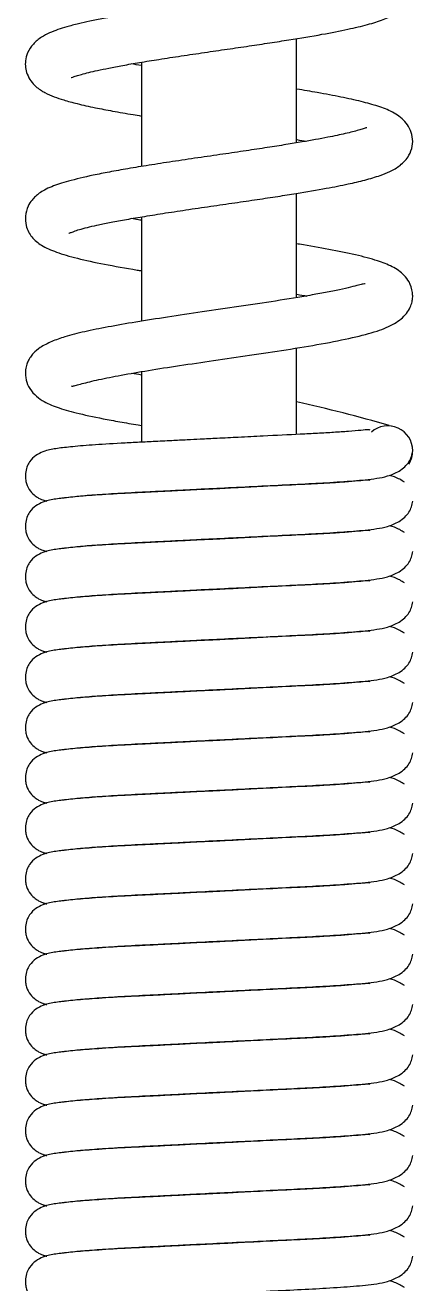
# Model space of a CAD drawing. Header units: millimetres. Extents: x 1617 to 5774, y 11446 to 13973.
# Drawn here: x 3614.8 to 3649.8, y 13529.3 to 13643.1 of the extents above; entities that cross this region are included whole.
import ezdxf

# ---------------------------------------------------------------- set-up
doc = ezdxf.new("R2010")
doc.units = ezdxf.units.MM
doc.layers.get('0').update_dxf_attribs({"color": 250})

# ---------------------------------------------------------------- blocks, each defined once
blk = doc.blocks.new('8')
at = {"linetype": 'Continuous'}
for p, q in [((3639.3, 13632.45), (3639.3, 13641.88)), ((3625.3, 13639.75), (3625.3, 13630.32)), ((3639.3, 13618.47), (3639.3, 13627.89)), ((3625.3, 13625.77), (3625.3, 13616.34)), ((3639.3, 13606.1), (3639.3, 13613.91)), ((3625.3, 13611.78), (3625.3, 13605.4)), ((3645.15, 13601.92), (3645.15, 13601.98)), ((3619.45, 13600.51), (3619.45, 13600.47)), ((3627.7, 13596.42), (3627.7, 13596.47)), ((3636.89, 13596.88), (3636.89, 13596.93)), ((3640.39, 13597.05), (3640.39, 13597.1)), ((3644.99, 13597.36), (3644.99, 13597.41)), ((3645.15, 13597.37), (3645.15, 13597.43)), ((3619.45, 13595.96), (3619.45, 13595.92)), ((3619.61, 13595.94), (3619.61, 13595.98)), ((3624.2, 13596.24), (3624.2, 13596.29)), ((3627.7, 13591.87), (3627.7, 13591.92)), ((3636.89, 13592.33), (3636.89, 13592.38)), ((3640.39, 13592.5), (3640.39, 13592.55)), ((3644.99, 13592.81), (3644.99, 13592.86)), ((3645.15, 13592.82), (3645.15, 13592.88)), ((3619.45, 13591.41), (3619.45, 13591.37)), ((3619.61, 13591.39), (3619.61, 13591.43)), ((3624.2, 13591.69), (3624.2, 13591.74)), ((3645.15, 13588.27), (3645.15, 13588.33)), ((3619.45, 13586.86), (3619.45, 13586.82)), ((3645.15, 13583.72), (3645.15, 13583.78)), ((3619.45, 13582.31), (3619.45, 13582.27)), ((3645.15, 13579.17), (3645.15, 13579.23)), ((3619.45, 13577.76), (3619.45, 13577.72)), ((3645.15, 13574.62), (3645.15, 13574.68)), ((3619.45, 13573.21), (3619.45, 13573.17)), ((3645.3, 13570.08), (3645.3, 13570.15)), ((3619.3, 13568.65), (3619.3, 13568.61)), ((3645.3, 13565.53), (3645.3, 13565.6)), ((3619.3, 13564.1), (3619.3, 13564.06)), ((3645.3, 13560.98), (3645.3, 13561.05)), ((3619.3, 13559.55), (3619.3, 13559.51)), ((3645.3, 13556.43), (3645.3, 13556.5)), ((3619.3, 13555), (3619.3, 13554.96)), ((3645.3, 13551.88), (3645.3, 13551.95)), ((3619.3, 13550.45), (3619.3, 13550.41)), ((3645.3, 13547.33), (3645.3, 13547.4)), ((3619.3, 13545.9), (3619.3, 13545.86)), ((3642.05, 13542.59), (3642.05, 13542.54)), ((3643.9, 13542.67), (3643.9, 13542.72)), ((3622.3, 13541.58), (3622.3, 13541.53)), ((3622.55, 13541.55), (3622.55, 13541.6)), ((3642.05, 13538.04), (3642.05, 13537.99)), ((3642.3, 13538.01), (3642.3, 13538.06)), ((3622.3, 13537.03), (3622.3, 13536.98)), ((3622.55, 13537), (3622.55, 13537.05)), ((3642.05, 13533.49), (3642.05, 13533.44)), ((3642.3, 13533.46), (3642.3, 13533.51)), ((3622.3, 13532.48), (3622.3, 13532.43)), ((3622.55, 13532.45), (3622.55, 13532.5))]:
    blk.add_line(p, q, dxfattribs=at)
for centre, radius, start, end in [((3609.08, 13472.65), 139.7, 73.9627, 77.5058), ((3647.55, 13604.63), 2.25, 0, 131.3389), ((3609.08, 13472.65), 139.7, 73.8783, 73.8802), ((3647.55, 13604.63), 2.25, 327.4779, 0)]:
    blk.add_arc(centre, radius, start, end, dxfattribs=at)
for points, knots in [([(3618.93, 13638.36), (3618.93, 13638.36), (3618.94, 13638.35), (3619.01, 13638.37), (3619.4, 13638.51), (3620.08, 13638.71), (3621.05, 13638.95), (3622.36, 13639.22), (3623.62, 13639.46), (3625.14, 13639.73), (3626.9, 13640.01), (3628.88, 13640.31), (3630.96, 13640.62), (3633.02, 13640.92), (3635, 13641.21), (3636.87, 13641.49), (3639.12, 13641.84), (3641.57, 13642.25), (3643.94, 13642.71), (3645.72, 13643.13), (3647.16, 13643.58), (3648.21, 13644.05), (3648.9, 13644.55), (3649.36, 13645.11), (3649.71, 13645.76), (3649.86, 13646.72), (3649.63, 13647.62), (3649.23, 13648.26), (3648.59, 13648.87), (3647.81, 13649.32), (3646.79, 13649.71), (3645.51, 13650.09), (3644.03, 13650.44), (3642.32, 13650.78), (3640.69, 13651.07), (3639.71, 13651.23), (3639.31, 13651.3)], [0.07484069, 0.07484069, 0.07484069, 0.07484069, 0.0748704, 0.07529107, 0.07563319, 0.0759997, 0.07687575, 0.07738714, 0.07794768, 0.0785577, 0.07921754, 0.07992718, 0.0806425, 0.08133165, 0.08199437, 0.0826304, 0.08323948, 0.08437413, 0.0853983, 0.08632084, 0.08718543, 0.08800114, 0.08868745, 0.08896823, 0.08932793, 0.08979488, 0.0902406, 0.09064375, 0.09102534, 0.09174295, 0.09257889, 0.09324282, 0.09399058, 0.09482141, 0.09549898, 0.0959326, 0.0959326, 0.0959326, 0.0959326]), ([(3645.79, 13647.86), (3645.78, 13647.87), (3645.74, 13647.86), (3645.36, 13647.71), (3644.32, 13647.41), (3642.55, 13647.01), (3640.62, 13646.65), (3638.73, 13646.33), (3637.1, 13646.08), (3635.3, 13645.8), (3633.34, 13645.52), (3631.27, 13645.21), (3629.12, 13644.9), (3627.01, 13644.58), (3625.06, 13644.27), (3623.35, 13643.98), (3621.88, 13643.71), (3620.65, 13643.46), (3619.53, 13643.21), (3618.56, 13642.95), (3617.75, 13642.7), (3617, 13642.42), (3616.2, 13642), (3615.48, 13641.41), (3615, 13640.68), (3614.79, 13639.98), (3614.79, 13639.25), (3614.96, 13638.61), (3615.29, 13638.02), (3615.86, 13637.41), (3616.58, 13636.96), (3617.33, 13636.64), (3618.3, 13636.31), (3619.52, 13635.98), (3621, 13635.65), (3622.71, 13635.32), (3624.13, 13635.07), (3625.03, 13634.93), (3625.28, 13634.88)], [0.9114381, 0.9114381, 0.9114381, 0.9114381, 0.9115947, 0.91237289, 0.91321499, 0.91412775, 0.91515531, 0.91571573, 0.91630716, 0.91692979, 0.91758394, 0.91826981, 0.91898768, 0.91972552, 0.92042386, 0.92107445, 0.92167688, 0.92223086, 0.92273588, 0.9233323, 0.92384013, 0.92434571, 0.92481379, 0.92537054, 0.92593194, 0.92634568, 0.92662105, 0.92691739, 0.92727348, 0.92763924, 0.92827415, 0.92894026, 0.92951915, 0.93020622, 0.93099989, 0.93166457, 0.93238808, 0.93266119, 0.93266119, 0.93266119, 0.93266119]), ([(3618.73, 13624.27), (3618.73, 13624.27), (3618.76, 13624.29), (3618.88, 13624.34), (3619.19, 13624.46), (3619.88, 13624.69), (3620.94, 13624.95), (3622.39, 13625.25), (3623.76, 13625.51), (3625.38, 13625.78), (3627.24, 13626.08), (3629.32, 13626.4), (3631.52, 13626.72), (3633.69, 13627.03), (3635.72, 13627.33), (3637.58, 13627.61), (3639.71, 13627.95), (3641.9, 13628.32), (3643.93, 13628.72), (3645.52, 13629.09), (3646.77, 13629.46), (3647.79, 13629.86), (3648.72, 13630.4), (3649.44, 13631.18), (3649.8, 13632.08), (3649.82, 13632.99), (3649.54, 13633.82), (3648.95, 13634.63), (3647.99, 13635.28), (3646.69, 13635.78), (3645.2, 13636.19), (3643.35, 13636.6), (3641.37, 13636.97), (3639.96, 13637.21), (3639.32, 13637.31)], [0.04183579, 0.04183579, 0.04183579, 0.04183579, 0.04197766, 0.04230029, 0.04269367, 0.04314747, 0.04417026, 0.04474122, 0.04535191, 0.0460025, 0.04669312, 0.04742383, 0.04818325, 0.04890953, 0.049593, 0.05023315, 0.0508295, 0.05188781, 0.05276661, 0.05353331, 0.05434972, 0.05493507, 0.05558833, 0.05631637, 0.05680981, 0.05722375, 0.05760832, 0.0580276, 0.05892725, 0.05981714, 0.06071231, 0.06160844, 0.06250803, 0.06321938, 0.06321938, 0.06321938, 0.06321938]), ([(3645.66, 13633.82), (3645.66, 13633.83), (3645.61, 13633.83), (3645.36, 13633.74), (3644.79, 13633.56), (3643.78, 13633.3), (3642.05, 13632.93), (3640.2, 13632.6), (3638.32, 13632.29), (3636.63, 13632.02), (3634.71, 13631.73), (3632.61, 13631.42), (3630.36, 13631.1), (3628.11, 13630.76), (3625.99, 13630.44), (3624.08, 13630.12), (3622.4, 13629.82), (3620.52, 13629.45), (3618.7, 13629.02), (3617.35, 13628.58), (3616.56, 13628.22), (3616.1, 13627.94), (3615.74, 13627.65), (3615.36, 13627.26), (3614.99, 13626.69), (3614.76, 13625.87), (3614.82, 13625.05), (3615.08, 13624.38), (3615.54, 13623.72), (3616.31, 13623.11), (3617.57, 13622.56), (3619.46, 13622), (3621.91, 13621.48), (3623.97, 13621.11), (3625.16, 13620.92), (3625.28, 13620.9)], [0.94420366, 0.94420366, 0.94420366, 0.94420366, 0.9444682, 0.94490986, 0.9453292, 0.94611984, 0.94691034, 0.94787843, 0.94843437, 0.94903846, 0.94969106, 0.95039267, 0.9511437, 0.95191686, 0.9526544, 0.95335453, 0.95401714, 0.95464197, 0.95577571, 0.95675243, 0.95728152, 0.95769613, 0.95799827, 0.95824005, 0.95857058, 0.95899643, 0.95938167, 0.95967341, 0.95998579, 0.96077758, 0.9617779, 0.96284467, 0.96395959, 0.96512647, 0.96526227, 0.96526227, 0.96526227, 0.96526227]), ([(3625.29, 13625.46), (3625.2, 13625.47), (3624.89, 13625.52), (3624.58, 13625.58), (3624.37, 13625.61)], [0.0353418118, 0.0353418118, 0.0353418118, 0.0353418118, 0.0354473242, 0.0357044903, 0.0357044903, 0.0357044903, 0.0357044903]), ([(3618.96, 13610.48), (3618.97, 13610.46), (3619.06, 13610.46), (3619.36, 13610.54), (3619.88, 13610.68), (3620.58, 13610.86), (3621.73, 13611.13), (3623.43, 13611.46), (3625.9, 13611.89), (3628.74, 13612.33), (3631.85, 13612.78), (3635.13, 13613.26), (3638.45, 13613.76), (3641.65, 13614.29), (3644.41, 13614.84), (3646.55, 13615.39), (3648.15, 13616.04), (3649.11, 13616.79), (3649.58, 13617.54), (3649.75, 13618.04), (3649.81, 13618.48), (3649.78, 13619.16), (3649.52, 13619.88), (3649.04, 13620.51), (3648.51, 13620.94), (3647.76, 13621.38), (3646.57, 13621.84), (3644.73, 13622.33), (3642.31, 13622.82), (3640.42, 13623.15), (3639.4, 13623.32), (3639.31, 13623.33)], [0.00906621, 0.00906621, 0.00906621, 0.00906621, 0.00953336, 0.01007542, 0.01058783, 0.01106781, 0.01152705, 0.01246754, 0.01344074, 0.01444569, 0.01548929, 0.01657935, 0.01771795, 0.01890755, 0.02015048, 0.02134096, 0.02238113, 0.02327929, 0.02366945, 0.02398533, 0.02422124, 0.02439639, 0.02488514, 0.02529415, 0.02572077, 0.02619812, 0.02712743, 0.02825056, 0.02933965, 0.03037973, 0.0304766, 0.0304766, 0.0304766, 0.0304766]), ([(3645.51, 13619.7), (3645.5, 13619.7), (3645.48, 13619.72), (3645.34, 13619.71), (3644.92, 13619.6), (3644.21, 13619.42), (3643.2, 13619.18), (3641.95, 13618.93), (3640.1, 13618.59), (3637.5, 13618.16), (3634.15, 13617.67), (3630.81, 13617.18), (3627.65, 13616.71), (3624.77, 13616.26), (3622.25, 13615.82), (3620.11, 13615.39), (3618.49, 13614.98), (3617.13, 13614.5), (3616.18, 13614.01), (3615.59, 13613.53), (3615.29, 13613.16), (3615.08, 13612.82), (3614.91, 13612.41), (3614.79, 13611.91), (3614.8, 13611.11), (3615.08, 13610.38), (3615.6, 13609.69), (3616.53, 13608.99), (3617.66, 13608.53), (3619.4, 13608.03), (3621.38, 13607.6), (3623.33, 13607.24), (3624.51, 13607.04), (3625.19, 13606.93), (3625.28, 13606.91)], [0.97675251, 0.97675251, 0.97675251, 0.97675251, 0.97681425, 0.97726617, 0.97776313, 0.97830717, 0.97889906, 0.97951167, 0.9801158, 0.98129486, 0.98243568, 0.98353566, 0.9845924, 0.98561125, 0.98659639, 0.98754875, 0.98850577, 0.9892023, 0.98994121, 0.99052722, 0.99082102, 0.99099892, 0.99119252, 0.9914405, 0.99177441, 0.99223938, 0.99277206, 0.99327459, 0.99420508, 0.99521321, 0.99635524, 0.99697756, 0.99761057, 0.9977151, 0.9977151, 0.9977151, 0.9977151]), ([(3645.96, 13606.5), (3645.95, 13606.53), (3645.79, 13606.53), (3645.13, 13606.47), (3644.04, 13606.37), (3642.71, 13606.28), (3641.24, 13606.19), (3639.17, 13606.09), (3636.74, 13605.97), (3634.17, 13605.84), (3632.26, 13605.74), (3630.71, 13605.67), (3629.35, 13605.6), (3627.91, 13605.53), (3626.4, 13605.45), (3624.86, 13605.38), (3622.94, 13605.28), (3620.8, 13605.14), (3618.83, 13604.98), (3617.57, 13604.82), (3616.64, 13604.68), (3615.71, 13604.21), (3615.26, 13603.79), (3614.93, 13603.18), (3614.79, 13602.61), (3614.8, 13602.09), (3614.92, 13601.53), (3615.22, 13600.98), (3615.68, 13600.54), (3616.13, 13600.27), (3616.41, 13600.16), (3616.66, 13600.09), (3616.75, 13600.07)], [0.0530374, 0.0530374, 0.0530374, 0.0530374, 0.0641844, 0.0834481, 0.1051139, 0.1260812, 0.1461584, 0.1652178, 0.2023897, 0.2257155, 0.2452967, 0.260861, 0.2729604, 0.2874874, 0.3057516, 0.3217076, 0.339443, 0.3745593, 0.4071327, 0.4363894, 0.4629373, 0.476287, 0.4897744, 0.4964833, 0.5031062, 0.5085841, 0.5134016, 0.5221549, 0.5298029, 0.5362135, 0.5497237, 0.5575966, 0.5575966, 0.5575966, 0.5575966]), ([(3618.08, 13600.36), (3618.08, 13600.36), (3618.09, 13600.35), (3618.38, 13600.4), (3619.22, 13600.5), (3620.75, 13600.63), (3622.83, 13600.77), (3625.07, 13600.89), (3627.19, 13600.99), (3628.98, 13601.08), (3631.06, 13601.19), (3633.6, 13601.31), (3636.56, 13601.46), (3639.45, 13601.6), (3642.16, 13601.74), (3644.52, 13601.91), (3646.19, 13602.05), (3647.57, 13602.32), (3648.68, 13602.77), (3649.62, 13603.66), (3649.74, 13604.26), (3649.8, 13604.63)], [0.5409251, 0.5409251, 0.5409251, 0.5409251, 0.5413573, 0.5542795, 0.581249, 0.6094174, 0.6388266, 0.6697068, 0.6904931, 0.7091814, 0.726031, 0.7544694, 0.7859604, 0.8167955, 0.8482015, 0.8830846, 0.9181386, 0.9346013, 0.9532116, 0.9754345, 1, 1, 1, 1]), ([(3649.05, 13601.78), (3648.76, 13601.97), (3648.4, 13602.2), (3647.84, 13602.36), (3647.66, 13602.4)], [0, 0, 0, 0, 0.02903494, 0.04151415, 0.04151415, 0.04151415, 0.04151415]), ([(3645.96, 13601.95), (3645.95, 13601.98), (3645.79, 13601.98), (3645.13, 13601.92), (3644.04, 13601.82), (3642.71, 13601.73), (3641.24, 13601.64), (3639.17, 13601.54), (3636.74, 13601.42), (3634.17, 13601.29), (3632.26, 13601.19), (3630.71, 13601.12), (3629.35, 13601.05), (3627.91, 13600.98), (3626.4, 13600.9), (3624.86, 13600.83), (3622.94, 13600.73), (3620.8, 13600.59), (3618.83, 13600.43), (3617.57, 13600.27), (3616.64, 13600.13), (3615.71, 13599.66), (3615.26, 13599.24), (3614.93, 13598.63), (3614.79, 13598.06), (3614.8, 13597.54), (3614.92, 13596.98), (3615.22, 13596.43), (3615.68, 13595.99), (3616.13, 13595.72), (3616.41, 13595.61), (3616.66, 13595.54), (3616.75, 13595.52)], [0.0530374, 0.0530374, 0.0530374, 0.0530374, 0.0641844, 0.0834481, 0.1051139, 0.1260812, 0.1461584, 0.1652178, 0.2023897, 0.2257155, 0.2452967, 0.260861, 0.2729604, 0.2874874, 0.3057516, 0.3217076, 0.339443, 0.3745593, 0.4071327, 0.4363894, 0.4629373, 0.476287, 0.4897744, 0.4964833, 0.5031062, 0.5085841, 0.5134016, 0.5221549, 0.5298029, 0.5362135, 0.5497237, 0.5575966, 0.5575966, 0.5575966, 0.5575966]), ([(3618.08, 13595.81), (3618.08, 13595.81), (3618.09, 13595.8), (3618.38, 13595.85), (3619.22, 13595.95), (3620.75, 13596.08), (3622.83, 13596.22), (3625.07, 13596.34), (3627.19, 13596.44), (3628.98, 13596.53), (3631.06, 13596.64), (3633.6, 13596.76), (3636.56, 13596.91), (3639.45, 13597.05), (3642.16, 13597.19), (3644.52, 13597.36), (3646.19, 13597.5), (3647.57, 13597.77), (3648.68, 13598.22), (3649.62, 13599.11), (3649.74, 13599.71), (3649.8, 13600.08)], [0.5409251, 0.5409251, 0.5409251, 0.5409251, 0.5413573, 0.5542795, 0.581249, 0.6094174, 0.6388266, 0.6697068, 0.6904931, 0.7091814, 0.726031, 0.7544694, 0.7859604, 0.8167955, 0.8482015, 0.8830846, 0.9181386, 0.9346013, 0.9532116, 0.9754345, 1, 1, 1, 1]), ([(3649.05, 13597.23), (3648.76, 13597.42), (3648.4, 13597.65), (3647.84, 13597.81), (3647.66, 13597.85)], [0, 0, 0, 0, 0.02903494, 0.04151415, 0.04151415, 0.04151415, 0.04151415]), ([(3645.96, 13597.4), (3645.95, 13597.43), (3645.79, 13597.43), (3645.13, 13597.37), (3644.04, 13597.27), (3642.71, 13597.18), (3641.24, 13597.09), (3639.17, 13596.99), (3636.74, 13596.87), (3634.17, 13596.74), (3632.26, 13596.64), (3630.71, 13596.57), (3629.35, 13596.5), (3627.91, 13596.43), (3626.4, 13596.35), (3624.86, 13596.28), (3622.94, 13596.18), (3620.8, 13596.04), (3618.83, 13595.88), (3617.57, 13595.72), (3616.64, 13595.58), (3615.71, 13595.11), (3615.26, 13594.69), (3614.93, 13594.08), (3614.79, 13593.51), (3614.8, 13592.99), (3614.92, 13592.43), (3615.22, 13591.88), (3615.68, 13591.44), (3616.13, 13591.17), (3616.41, 13591.06), (3616.66, 13590.99), (3616.75, 13590.97)], [0.0530374, 0.0530374, 0.0530374, 0.0530374, 0.0641844, 0.0834481, 0.1051139, 0.1260812, 0.1461584, 0.1652178, 0.2023897, 0.2257155, 0.2452967, 0.260861, 0.2729604, 0.2874874, 0.3057516, 0.3217076, 0.339443, 0.3745593, 0.4071327, 0.4363894, 0.4629373, 0.476287, 0.4897744, 0.4964833, 0.5031062, 0.5085841, 0.5134016, 0.5221549, 0.5298029, 0.5362135, 0.5497237, 0.5575966, 0.5575966, 0.5575966, 0.5575966]), ([(3618.08, 13591.26), (3618.08, 13591.26), (3618.09, 13591.25), (3618.38, 13591.3), (3619.22, 13591.4), (3620.75, 13591.53), (3622.83, 13591.67), (3625.07, 13591.79), (3627.19, 13591.89), (3628.98, 13591.98), (3631.06, 13592.09), (3633.6, 13592.21), (3636.56, 13592.36), (3639.45, 13592.5), (3642.16, 13592.64), (3644.52, 13592.81), (3646.19, 13592.95), (3647.57, 13593.22), (3648.68, 13593.67), (3649.62, 13594.56), (3649.74, 13595.16), (3649.8, 13595.53)], [0.5409251, 0.5409251, 0.5409251, 0.5409251, 0.5413573, 0.5542795, 0.581249, 0.6094174, 0.6388266, 0.6697068, 0.6904931, 0.7091814, 0.726031, 0.7544694, 0.7859604, 0.8167955, 0.8482015, 0.8830846, 0.9181386, 0.9346013, 0.9532116, 0.9754345, 1, 1, 1, 1]), ([(3649.05, 13592.68), (3648.76, 13592.87), (3648.4, 13593.1), (3647.84, 13593.26), (3647.66, 13593.3)], [0, 0, 0, 0, 0.02903494, 0.04151415, 0.04151415, 0.04151415, 0.04151415]), ([(3645.96, 13592.85), (3645.95, 13592.88), (3645.79, 13592.88), (3645.13, 13592.82), (3644.04, 13592.72), (3642.71, 13592.63), (3641.24, 13592.54), (3639.17, 13592.44), (3636.74, 13592.32), (3634.17, 13592.19), (3632.26, 13592.09), (3630.71, 13592.02), (3629.35, 13591.95), (3627.91, 13591.88), (3626.4, 13591.8), (3624.86, 13591.73), (3622.94, 13591.63), (3620.8, 13591.49), (3618.83, 13591.33), (3617.57, 13591.17), (3616.64, 13591.03), (3615.71, 13590.56), (3615.26, 13590.14), (3614.93, 13589.53), (3614.79, 13588.96), (3614.8, 13588.44), (3614.92, 13587.88), (3615.22, 13587.33), (3615.68, 13586.89), (3616.13, 13586.62), (3616.41, 13586.51), (3616.66, 13586.44), (3616.75, 13586.42)], [0.0530374, 0.0530374, 0.0530374, 0.0530374, 0.0641844, 0.0834481, 0.1051139, 0.1260812, 0.1461584, 0.1652178, 0.2023897, 0.2257155, 0.2452967, 0.260861, 0.2729604, 0.2874874, 0.3057516, 0.3217076, 0.339443, 0.3745593, 0.4071327, 0.4363894, 0.4629373, 0.476287, 0.4897744, 0.4964833, 0.5031062, 0.5085841, 0.5134016, 0.5221549, 0.5298029, 0.5362135, 0.5497237, 0.5575966, 0.5575966, 0.5575966, 0.5575966]), ([(3618.08, 13586.71), (3618.08, 13586.71), (3618.09, 13586.7), (3618.38, 13586.75), (3619.22, 13586.85), (3620.75, 13586.98), (3622.83, 13587.12), (3625.07, 13587.24), (3627.19, 13587.34), (3628.98, 13587.43), (3631.06, 13587.54), (3633.6, 13587.66), (3636.56, 13587.81), (3639.45, 13587.95), (3642.16, 13588.09), (3644.52, 13588.26), (3646.19, 13588.4), (3647.57, 13588.67), (3648.68, 13589.12), (3649.62, 13590.01), (3649.74, 13590.61), (3649.8, 13590.98)], [0.5409251, 0.5409251, 0.5409251, 0.5409251, 0.5413573, 0.5542795, 0.581249, 0.6094174, 0.6388266, 0.6697068, 0.6904931, 0.7091814, 0.726031, 0.7544694, 0.7859604, 0.8167955, 0.8482015, 0.8830846, 0.9181386, 0.9346013, 0.9532116, 0.9754345, 1, 1, 1, 1]), ([(3649.05, 13588.13), (3648.76, 13588.32), (3648.4, 13588.55), (3647.84, 13588.71), (3647.66, 13588.75)], [0, 0, 0, 0, 0.02903494, 0.04151415, 0.04151415, 0.04151415, 0.04151415]), ([(3645.96, 13588.3), (3645.95, 13588.33), (3645.79, 13588.33), (3645.13, 13588.27), (3644.04, 13588.17), (3642.71, 13588.08), (3641.24, 13587.99), (3639.17, 13587.89), (3636.74, 13587.77), (3634.17, 13587.64), (3632.26, 13587.54), (3630.71, 13587.47), (3629.35, 13587.4), (3627.91, 13587.33), (3626.4, 13587.25), (3624.86, 13587.18), (3622.94, 13587.08), (3620.8, 13586.94), (3618.83, 13586.78), (3617.57, 13586.62), (3616.64, 13586.48), (3615.71, 13586.01), (3615.26, 13585.59), (3614.93, 13584.98), (3614.79, 13584.41), (3614.8, 13583.89), (3614.92, 13583.33), (3615.22, 13582.78), (3615.68, 13582.34), (3616.13, 13582.07), (3616.41, 13581.96), (3616.66, 13581.89), (3616.75, 13581.87)], [0.0530374, 0.0530374, 0.0530374, 0.0530374, 0.0641844, 0.0834481, 0.1051139, 0.1260812, 0.1461584, 0.1652178, 0.2023897, 0.2257155, 0.2452967, 0.260861, 0.2729604, 0.2874874, 0.3057516, 0.3217076, 0.339443, 0.3745593, 0.4071327, 0.4363894, 0.4629373, 0.476287, 0.4897744, 0.4964833, 0.5031062, 0.5085841, 0.5134016, 0.5221549, 0.5298029, 0.5362135, 0.5497237, 0.5575966, 0.5575966, 0.5575966, 0.5575966]), ([(3618.08, 13582.16), (3618.08, 13582.16), (3618.09, 13582.15), (3618.38, 13582.2), (3619.22, 13582.3), (3620.75, 13582.43), (3622.83, 13582.57), (3625.07, 13582.69), (3627.19, 13582.79), (3628.98, 13582.88), (3631.06, 13582.99), (3633.6, 13583.11), (3636.56, 13583.26), (3639.45, 13583.4), (3642.16, 13583.54), (3644.52, 13583.71), (3646.19, 13583.85), (3647.57, 13584.12), (3648.68, 13584.57), (3649.62, 13585.46), (3649.74, 13586.06), (3649.8, 13586.43)], [0.5409251, 0.5409251, 0.5409251, 0.5409251, 0.5413573, 0.5542795, 0.581249, 0.6094174, 0.6388266, 0.6697068, 0.6904931, 0.7091814, 0.726031, 0.7544694, 0.7859604, 0.8167955, 0.8482015, 0.8830846, 0.9181386, 0.9346013, 0.9532116, 0.9754345, 1, 1, 1, 1]), ([(3649.05, 13583.58), (3648.76, 13583.77), (3648.4, 13584), (3647.84, 13584.16), (3647.66, 13584.2)], [0, 0, 0, 0, 0.02903494, 0.04151415, 0.04151415, 0.04151415, 0.04151415]), ([(3645.96, 13583.75), (3645.95, 13583.78), (3645.79, 13583.78), (3645.13, 13583.72), (3644.04, 13583.62), (3642.71, 13583.53), (3641.24, 13583.44), (3639.17, 13583.34), (3636.74, 13583.22), (3634.17, 13583.09), (3632.26, 13582.99), (3630.71, 13582.92), (3629.35, 13582.85), (3627.91, 13582.78), (3626.4, 13582.7), (3624.86, 13582.63), (3622.94, 13582.53), (3620.8, 13582.39), (3618.83, 13582.23), (3617.57, 13582.07), (3616.64, 13581.93), (3615.71, 13581.46), (3615.26, 13581.04), (3614.93, 13580.43), (3614.79, 13579.86), (3614.8, 13579.34), (3614.92, 13578.78), (3615.22, 13578.23), (3615.68, 13577.79), (3616.13, 13577.52), (3616.41, 13577.41), (3616.66, 13577.34), (3616.75, 13577.32)], [0.0530374, 0.0530374, 0.0530374, 0.0530374, 0.0641844, 0.0834481, 0.1051139, 0.1260812, 0.1461584, 0.1652178, 0.2023897, 0.2257155, 0.2452967, 0.260861, 0.2729604, 0.2874874, 0.3057516, 0.3217076, 0.339443, 0.3745593, 0.4071327, 0.4363894, 0.4629373, 0.476287, 0.4897744, 0.4964833, 0.5031062, 0.5085841, 0.5134016, 0.5221549, 0.5298029, 0.5362135, 0.5497237, 0.5575966, 0.5575966, 0.5575966, 0.5575966]), ([(3618.08, 13577.61), (3618.08, 13577.61), (3618.09, 13577.6), (3618.38, 13577.65), (3619.22, 13577.75), (3620.75, 13577.88), (3622.83, 13578.02), (3625.07, 13578.14), (3627.19, 13578.24), (3628.98, 13578.33), (3631.06, 13578.44), (3633.6, 13578.56), (3636.56, 13578.71), (3639.45, 13578.85), (3642.16, 13578.99), (3644.52, 13579.16), (3646.19, 13579.3), (3647.57, 13579.57), (3648.68, 13580.02), (3649.62, 13580.91), (3649.74, 13581.51), (3649.8, 13581.88)], [0.5409251, 0.5409251, 0.5409251, 0.5409251, 0.5413573, 0.5542795, 0.581249, 0.6094174, 0.6388266, 0.6697068, 0.6904931, 0.7091814, 0.726031, 0.7544694, 0.7859604, 0.8167955, 0.8482015, 0.8830846, 0.9181386, 0.9346013, 0.9532116, 0.9754345, 1, 1, 1, 1]), ([(3649.05, 13579.03), (3648.76, 13579.22), (3648.4, 13579.45), (3647.84, 13579.61), (3647.66, 13579.65)], [0, 0, 0, 0, 0.02903494, 0.04151415, 0.04151415, 0.04151415, 0.04151415]), ([(3645.96, 13579.2), (3645.95, 13579.23), (3645.79, 13579.23), (3645.13, 13579.17), (3644.04, 13579.07), (3642.71, 13578.98), (3641.24, 13578.89), (3639.17, 13578.79), (3636.74, 13578.67), (3634.17, 13578.54), (3632.26, 13578.44), (3630.71, 13578.37), (3629.35, 13578.3), (3627.91, 13578.23), (3626.4, 13578.15), (3624.86, 13578.08), (3622.94, 13577.98), (3620.8, 13577.84), (3618.83, 13577.68), (3617.57, 13577.52), (3616.64, 13577.38), (3615.71, 13576.91), (3615.26, 13576.49), (3614.93, 13575.88), (3614.79, 13575.31), (3614.8, 13574.79), (3614.92, 13574.23), (3615.22, 13573.68), (3615.68, 13573.24), (3616.13, 13572.97), (3616.41, 13572.86), (3616.66, 13572.79), (3616.75, 13572.77)], [0.0530374, 0.0530374, 0.0530374, 0.0530374, 0.0641844, 0.0834481, 0.1051139, 0.1260812, 0.1461584, 0.1652178, 0.2023897, 0.2257155, 0.2452967, 0.260861, 0.2729604, 0.2874874, 0.3057516, 0.3217076, 0.339443, 0.3745593, 0.4071327, 0.4363894, 0.4629373, 0.476287, 0.4897744, 0.4964833, 0.5031062, 0.5085841, 0.5134016, 0.5221549, 0.5298029, 0.5362135, 0.5497237, 0.5575966, 0.5575966, 0.5575966, 0.5575966]), ([(3618.08, 13573.06), (3618.08, 13573.06), (3618.09, 13573.05), (3618.38, 13573.1), (3619.22, 13573.2), (3620.75, 13573.33), (3622.83, 13573.47), (3625.07, 13573.59), (3627.19, 13573.69), (3628.98, 13573.78), (3631.06, 13573.89), (3633.6, 13574.01), (3636.56, 13574.16), (3639.45, 13574.3), (3642.16, 13574.44), (3644.52, 13574.61), (3646.19, 13574.75), (3647.57, 13575.02), (3648.68, 13575.47), (3649.62, 13576.36), (3649.74, 13576.96), (3649.8, 13577.33)], [0.5409251, 0.5409251, 0.5409251, 0.5409251, 0.5413573, 0.5542795, 0.581249, 0.6094174, 0.6388266, 0.6697068, 0.6904931, 0.7091814, 0.726031, 0.7544694, 0.7859604, 0.8167955, 0.8482015, 0.8830846, 0.9181386, 0.9346013, 0.9532116, 0.9754345, 1, 1, 1, 1]), ([(3649.05, 13574.48), (3648.76, 13574.67), (3648.4, 13574.9), (3647.84, 13575.06), (3647.66, 13575.1)], [0, 0, 0, 0, 0.02903494, 0.04151415, 0.04151415, 0.04151415, 0.04151415]), ([(3645.96, 13574.65), (3645.95, 13574.68), (3645.79, 13574.68), (3645.13, 13574.62), (3644.04, 13574.52), (3642.71, 13574.43), (3641.24, 13574.34), (3639.17, 13574.24), (3636.74, 13574.12), (3634.17, 13573.99), (3632.26, 13573.89), (3630.71, 13573.82), (3629.35, 13573.75), (3627.91, 13573.68), (3626.4, 13573.6), (3624.86, 13573.53), (3622.94, 13573.43), (3620.8, 13573.29), (3618.83, 13573.13), (3617.57, 13572.97), (3616.64, 13572.83), (3615.71, 13572.36), (3615.26, 13571.94), (3614.93, 13571.33), (3614.79, 13570.76), (3614.8, 13570.24), (3614.92, 13569.68), (3615.22, 13569.13), (3615.68, 13568.69), (3616.13, 13568.42), (3616.41, 13568.31), (3616.66, 13568.24), (3616.75, 13568.22)], [0.0530374, 0.0530374, 0.0530374, 0.0530374, 0.0641844, 0.0834481, 0.1051139, 0.1260812, 0.1461584, 0.1652178, 0.2023897, 0.2257155, 0.2452967, 0.260861, 0.2729604, 0.2874874, 0.3057516, 0.3217076, 0.339443, 0.3745593, 0.4071327, 0.4363894, 0.4629373, 0.476287, 0.4897744, 0.4964833, 0.5031062, 0.5085841, 0.5134016, 0.5221549, 0.5298029, 0.5362135, 0.5497237, 0.5575966, 0.5575966, 0.5575966, 0.5575966]), ([(3618.08, 13568.51), (3618.08, 13568.51), (3618.09, 13568.5), (3618.38, 13568.55), (3619.22, 13568.65), (3620.75, 13568.78), (3622.83, 13568.92), (3625.07, 13569.04), (3627.19, 13569.14), (3628.98, 13569.23), (3631.06, 13569.34), (3633.6, 13569.46), (3636.56, 13569.61), (3639.45, 13569.75), (3642.16, 13569.89), (3644.52, 13570.06), (3646.19, 13570.2), (3647.57, 13570.47), (3648.68, 13570.92), (3649.62, 13571.81), (3649.74, 13572.41), (3649.8, 13572.78)], [0.5409251, 0.5409251, 0.5409251, 0.5409251, 0.5413573, 0.5542795, 0.581249, 0.6094174, 0.6388266, 0.6697068, 0.6904931, 0.7091814, 0.726031, 0.7544694, 0.7859604, 0.8167955, 0.8482015, 0.8830846, 0.9181386, 0.9346013, 0.9532116, 0.9754345, 1, 1, 1, 1]), ([(3649.05, 13569.93), (3648.76, 13570.12), (3648.4, 13570.35), (3647.84, 13570.51), (3647.66, 13570.55)], [0, 0, 0, 0, 0.02903494, 0.04151415, 0.04151415, 0.04151415, 0.04151415]), ([(3645.96, 13570.1), (3645.95, 13570.13), (3645.79, 13570.13), (3645.13, 13570.07), (3644.04, 13569.97), (3642.71, 13569.88), (3641.24, 13569.79), (3639.17, 13569.69), (3636.74, 13569.57), (3634.17, 13569.44), (3632.26, 13569.34), (3630.71, 13569.27), (3629.35, 13569.2), (3627.91, 13569.13), (3626.4, 13569.05), (3624.86, 13568.98), (3622.94, 13568.88), (3620.8, 13568.74), (3618.83, 13568.58), (3617.57, 13568.42), (3616.64, 13568.28), (3615.71, 13567.81), (3615.26, 13567.39), (3614.93, 13566.78), (3614.79, 13566.21), (3614.8, 13565.69), (3614.92, 13565.13), (3615.22, 13564.58), (3615.68, 13564.14), (3616.13, 13563.87), (3616.41, 13563.76), (3616.66, 13563.69), (3616.75, 13563.67)], [0.0530374, 0.0530374, 0.0530374, 0.0530374, 0.0641844, 0.0834481, 0.1051139, 0.1260812, 0.1461584, 0.1652178, 0.2023897, 0.2257155, 0.2452967, 0.260861, 0.2729604, 0.2874874, 0.3057516, 0.3217076, 0.339443, 0.3745593, 0.4071327, 0.4363894, 0.4629373, 0.476287, 0.4897744, 0.4964833, 0.5031062, 0.5085841, 0.5134016, 0.5221549, 0.5298029, 0.5362135, 0.5497237, 0.5575966, 0.5575966, 0.5575966, 0.5575966]), ([(3618.08, 13563.96), (3618.08, 13563.96), (3618.09, 13563.95), (3618.38, 13564), (3619.22, 13564.1), (3620.75, 13564.23), (3622.83, 13564.37), (3625.07, 13564.49), (3627.19, 13564.59), (3628.98, 13564.68), (3631.06, 13564.79), (3633.6, 13564.91), (3636.56, 13565.06), (3639.45, 13565.2), (3642.16, 13565.34), (3644.52, 13565.51), (3646.19, 13565.65), (3647.57, 13565.92), (3648.68, 13566.37), (3649.62, 13567.26), (3649.74, 13567.86), (3649.8, 13568.23)], [0.5409251, 0.5409251, 0.5409251, 0.5409251, 0.5413573, 0.5542795, 0.581249, 0.6094174, 0.6388266, 0.6697068, 0.6904931, 0.7091814, 0.726031, 0.7544694, 0.7859604, 0.8167955, 0.8482015, 0.8830846, 0.9181386, 0.9346013, 0.9532116, 0.9754345, 1, 1, 1, 1]), ([(3649.05, 13565.38), (3648.76, 13565.57), (3648.4, 13565.8), (3647.84, 13565.96), (3647.66, 13566)], [0, 0, 0, 0, 0.02903494, 0.04151415, 0.04151415, 0.04151415, 0.04151415]), ([(3645.96, 13565.55), (3645.95, 13565.58), (3645.79, 13565.58), (3645.13, 13565.52), (3644.04, 13565.42), (3642.71, 13565.33), (3641.24, 13565.24), (3639.17, 13565.14), (3636.74, 13565.02), (3634.17, 13564.89), (3632.26, 13564.79), (3630.71, 13564.72), (3629.35, 13564.65), (3627.91, 13564.58), (3626.4, 13564.5), (3624.86, 13564.43), (3622.94, 13564.33), (3620.8, 13564.19), (3618.83, 13564.03), (3617.57, 13563.87), (3616.64, 13563.73), (3615.71, 13563.26), (3615.26, 13562.84), (3614.93, 13562.23), (3614.79, 13561.66), (3614.8, 13561.14), (3614.92, 13560.58), (3615.22, 13560.03), (3615.68, 13559.59), (3616.13, 13559.32), (3616.41, 13559.21), (3616.66, 13559.14), (3616.75, 13559.12)], [0.0530374, 0.0530374, 0.0530374, 0.0530374, 0.0641844, 0.0834481, 0.1051139, 0.1260812, 0.1461584, 0.1652178, 0.2023897, 0.2257155, 0.2452967, 0.260861, 0.2729604, 0.2874874, 0.3057516, 0.3217076, 0.339443, 0.3745593, 0.4071327, 0.4363894, 0.4629373, 0.476287, 0.4897744, 0.4964833, 0.5031062, 0.5085841, 0.5134016, 0.5221549, 0.5298029, 0.5362135, 0.5497237, 0.5575966, 0.5575966, 0.5575966, 0.5575966]), ([(3618.08, 13559.41), (3618.08, 13559.41), (3618.09, 13559.4), (3618.38, 13559.45), (3619.22, 13559.55), (3620.75, 13559.68), (3622.83, 13559.82), (3625.07, 13559.94), (3627.19, 13560.04), (3628.98, 13560.13), (3631.06, 13560.24), (3633.6, 13560.36), (3636.56, 13560.51), (3639.45, 13560.65), (3642.16, 13560.79), (3644.52, 13560.96), (3646.19, 13561.1), (3647.57, 13561.37), (3648.68, 13561.82), (3649.62, 13562.71), (3649.74, 13563.31), (3649.8, 13563.68)], [0.5409251, 0.5409251, 0.5409251, 0.5409251, 0.5413573, 0.5542795, 0.581249, 0.6094174, 0.6388266, 0.6697068, 0.6904931, 0.7091814, 0.726031, 0.7544694, 0.7859604, 0.8167955, 0.8482015, 0.8830846, 0.9181386, 0.9346013, 0.9532116, 0.9754345, 1, 1, 1, 1]), ([(3649.05, 13560.83), (3648.76, 13561.02), (3648.4, 13561.25), (3647.84, 13561.41), (3647.66, 13561.45)], [0, 0, 0, 0, 0.02903494, 0.04151415, 0.04151415, 0.04151415, 0.04151415]), ([(3645.96, 13561), (3645.95, 13561.03), (3645.79, 13561.03), (3645.13, 13560.97), (3644.04, 13560.87), (3642.71, 13560.78), (3641.24, 13560.69), (3639.17, 13560.59), (3636.74, 13560.47), (3634.17, 13560.34), (3632.26, 13560.24), (3630.71, 13560.17), (3629.35, 13560.1), (3627.91, 13560.03), (3626.4, 13559.95), (3624.86, 13559.88), (3622.94, 13559.78), (3620.8, 13559.64), (3618.83, 13559.48), (3617.57, 13559.32), (3616.64, 13559.18), (3615.71, 13558.71), (3615.26, 13558.29), (3614.93, 13557.68), (3614.79, 13557.11), (3614.8, 13556.59), (3614.92, 13556.03), (3615.22, 13555.48), (3615.68, 13555.04), (3616.13, 13554.77), (3616.41, 13554.66), (3616.66, 13554.59), (3616.75, 13554.57)], [0.0530374, 0.0530374, 0.0530374, 0.0530374, 0.0641844, 0.0834481, 0.1051139, 0.1260812, 0.1461584, 0.1652178, 0.2023897, 0.2257155, 0.2452967, 0.260861, 0.2729604, 0.2874874, 0.3057516, 0.3217076, 0.339443, 0.3745593, 0.4071327, 0.4363894, 0.4629373, 0.476287, 0.4897744, 0.4964833, 0.5031062, 0.5085841, 0.5134016, 0.5221549, 0.5298029, 0.5362135, 0.5497237, 0.5575966, 0.5575966, 0.5575966, 0.5575966]), ([(3618.08, 13554.86), (3618.08, 13554.86), (3618.09, 13554.85), (3618.38, 13554.9), (3619.22, 13555), (3620.75, 13555.13), (3622.83, 13555.27), (3625.07, 13555.39), (3627.19, 13555.49), (3628.98, 13555.58), (3631.06, 13555.69), (3633.6, 13555.81), (3636.56, 13555.96), (3639.45, 13556.1), (3642.16, 13556.24), (3644.52, 13556.41), (3646.19, 13556.55), (3647.57, 13556.82), (3648.68, 13557.27), (3649.62, 13558.16), (3649.74, 13558.76), (3649.8, 13559.13)], [0.5409251, 0.5409251, 0.5409251, 0.5409251, 0.5413573, 0.5542795, 0.581249, 0.6094174, 0.6388266, 0.6697068, 0.6904931, 0.7091814, 0.726031, 0.7544694, 0.7859604, 0.8167955, 0.8482015, 0.8830846, 0.9181386, 0.9346013, 0.9532116, 0.9754345, 1, 1, 1, 1]), ([(3649.05, 13556.28), (3648.76, 13556.47), (3648.4, 13556.7), (3647.84, 13556.86), (3647.66, 13556.9)], [0, 0, 0, 0, 0.02903494, 0.04151415, 0.04151415, 0.04151415, 0.04151415]), ([(3645.96, 13556.45), (3645.95, 13556.48), (3645.79, 13556.48), (3645.13, 13556.42), (3644.04, 13556.32), (3642.71, 13556.23), (3641.24, 13556.14), (3639.17, 13556.04), (3636.74, 13555.92), (3634.17, 13555.79), (3632.26, 13555.69), (3630.71, 13555.62), (3629.35, 13555.55), (3627.91, 13555.48), (3626.4, 13555.4), (3624.86, 13555.33), (3622.94, 13555.23), (3620.8, 13555.09), (3618.83, 13554.93), (3617.57, 13554.77), (3616.64, 13554.63), (3615.71, 13554.16), (3615.26, 13553.74), (3614.93, 13553.13), (3614.79, 13552.56), (3614.8, 13552.04), (3614.92, 13551.48), (3615.22, 13550.93), (3615.68, 13550.49), (3616.13, 13550.22), (3616.41, 13550.11), (3616.66, 13550.04), (3616.75, 13550.02)], [0.0530374, 0.0530374, 0.0530374, 0.0530374, 0.0641844, 0.0834481, 0.1051139, 0.1260812, 0.1461584, 0.1652178, 0.2023897, 0.2257155, 0.2452967, 0.260861, 0.2729604, 0.2874874, 0.3057516, 0.3217076, 0.339443, 0.3745593, 0.4071327, 0.4363894, 0.4629373, 0.476287, 0.4897744, 0.4964833, 0.5031062, 0.5085841, 0.5134016, 0.5221549, 0.5298029, 0.5362135, 0.5497237, 0.5575966, 0.5575966, 0.5575966, 0.5575966]), ([(3618.08, 13550.31), (3618.08, 13550.31), (3618.09, 13550.3), (3618.38, 13550.35), (3619.22, 13550.45), (3620.75, 13550.58), (3622.83, 13550.72), (3625.07, 13550.84), (3627.19, 13550.94), (3628.98, 13551.03), (3631.06, 13551.14), (3633.6, 13551.26), (3636.56, 13551.41), (3639.45, 13551.55), (3642.16, 13551.69), (3644.52, 13551.86), (3646.19, 13552), (3647.57, 13552.27), (3648.68, 13552.72), (3649.62, 13553.61), (3649.74, 13554.21), (3649.8, 13554.58)], [0.5409251, 0.5409251, 0.5409251, 0.5409251, 0.5413573, 0.5542795, 0.581249, 0.6094174, 0.6388266, 0.6697068, 0.6904931, 0.7091814, 0.726031, 0.7544694, 0.7859604, 0.8167955, 0.8482015, 0.8830846, 0.9181386, 0.9346013, 0.9532116, 0.9754345, 1, 1, 1, 1]), ([(3649.05, 13551.73), (3648.76, 13551.92), (3648.4, 13552.15), (3647.84, 13552.31), (3647.66, 13552.35)], [0, 0, 0, 0, 0.02903494, 0.04151415, 0.04151415, 0.04151415, 0.04151415]), ([(3645.96, 13551.9), (3645.95, 13551.93), (3645.79, 13551.93), (3645.13, 13551.87), (3644.04, 13551.77), (3642.71, 13551.68), (3641.24, 13551.59), (3639.17, 13551.49), (3636.74, 13551.37), (3634.17, 13551.24), (3632.26, 13551.14), (3630.71, 13551.07), (3629.35, 13551), (3627.91, 13550.93), (3626.4, 13550.85), (3624.86, 13550.78), (3622.94, 13550.68), (3620.8, 13550.54), (3618.83, 13550.38), (3617.57, 13550.22), (3616.64, 13550.08), (3615.71, 13549.61), (3615.26, 13549.19), (3614.93, 13548.58), (3614.79, 13548.01), (3614.8, 13547.49), (3614.92, 13546.93), (3615.22, 13546.38), (3615.68, 13545.94), (3616.13, 13545.67), (3616.41, 13545.56), (3616.66, 13545.49), (3616.75, 13545.47)], [0.0530374, 0.0530374, 0.0530374, 0.0530374, 0.0641844, 0.0834481, 0.1051139, 0.1260812, 0.1461584, 0.1652178, 0.2023897, 0.2257155, 0.2452967, 0.260861, 0.2729604, 0.2874874, 0.3057516, 0.3217076, 0.339443, 0.3745593, 0.4071327, 0.4363894, 0.4629373, 0.476287, 0.4897744, 0.4964833, 0.5031062, 0.5085841, 0.5134016, 0.5221549, 0.5298029, 0.5362135, 0.5497237, 0.5575966, 0.5575966, 0.5575966, 0.5575966]), ([(3618.08, 13545.76), (3618.08, 13545.76), (3618.09, 13545.75), (3618.38, 13545.8), (3619.22, 13545.9), (3620.75, 13546.03), (3622.83, 13546.17), (3625.07, 13546.29), (3627.19, 13546.39), (3628.98, 13546.48), (3631.06, 13546.59), (3633.6, 13546.71), (3636.56, 13546.86), (3639.45, 13547), (3642.16, 13547.14), (3644.52, 13547.31), (3646.19, 13547.45), (3647.57, 13547.72), (3648.68, 13548.17), (3649.62, 13549.06), (3649.74, 13549.66), (3649.8, 13550.03)], [0.5409251, 0.5409251, 0.5409251, 0.5409251, 0.5413573, 0.5542795, 0.581249, 0.6094174, 0.6388266, 0.6697068, 0.6904931, 0.7091814, 0.726031, 0.7544694, 0.7859604, 0.8167955, 0.8482015, 0.8830846, 0.9181386, 0.9346013, 0.9532116, 0.9754345, 1, 1, 1, 1]), ([(3649.05, 13547.18), (3648.76, 13547.37), (3648.4, 13547.6), (3647.84, 13547.76), (3647.66, 13547.8)], [0, 0, 0, 0, 0.02903494, 0.04151415, 0.04151415, 0.04151415, 0.04151415]), ([(3645.96, 13547.35), (3645.95, 13547.38), (3645.79, 13547.38), (3645.13, 13547.32), (3644.04, 13547.22), (3642.71, 13547.13), (3641.24, 13547.04), (3639.17, 13546.94), (3636.74, 13546.82), (3634.17, 13546.69), (3632.26, 13546.59), (3630.71, 13546.52), (3629.35, 13546.45), (3627.91, 13546.38), (3626.4, 13546.3), (3624.86, 13546.23), (3622.94, 13546.13), (3620.8, 13545.99), (3618.83, 13545.83), (3617.57, 13545.67), (3616.64, 13545.53), (3615.71, 13545.06), (3615.26, 13544.64), (3614.93, 13544.03), (3614.79, 13543.46), (3614.8, 13542.94), (3614.92, 13542.38), (3615.22, 13541.83), (3615.68, 13541.39), (3616.13, 13541.12), (3616.41, 13541.01), (3616.66, 13540.94), (3616.75, 13540.92)], [0.0530374, 0.0530374, 0.0530374, 0.0530374, 0.0641844, 0.0834481, 0.1051139, 0.1260812, 0.1461584, 0.1652178, 0.2023897, 0.2257155, 0.2452967, 0.260861, 0.2729604, 0.2874874, 0.3057516, 0.3217076, 0.339443, 0.3745593, 0.4071327, 0.4363894, 0.4629373, 0.476287, 0.4897744, 0.4964833, 0.5031062, 0.5085841, 0.5134016, 0.5221549, 0.5298029, 0.5362135, 0.5497237, 0.5575966, 0.5575966, 0.5575966, 0.5575966]), ([(3618.08, 13541.21), (3618.08, 13541.21), (3618.09, 13541.2), (3618.38, 13541.25), (3619.22, 13541.35), (3620.75, 13541.48), (3622.83, 13541.62), (3625.07, 13541.74), (3627.19, 13541.84), (3628.98, 13541.93), (3631.06, 13542.04), (3633.6, 13542.16), (3636.56, 13542.31), (3639.45, 13542.45), (3642.16, 13542.59), (3644.52, 13542.76), (3646.19, 13542.9), (3647.57, 13543.17), (3648.68, 13543.62), (3649.62, 13544.51), (3649.74, 13545.11), (3649.8, 13545.48)], [0.5409251, 0.5409251, 0.5409251, 0.5409251, 0.5413573, 0.5542795, 0.581249, 0.6094174, 0.6388266, 0.6697068, 0.6904931, 0.7091814, 0.726031, 0.7544694, 0.7859604, 0.8167955, 0.8482015, 0.8830846, 0.9181386, 0.9346013, 0.9532116, 0.9754345, 1, 1, 1, 1]), ([(3649.05, 13542.63), (3648.76, 13542.82), (3648.4, 13543.05), (3647.84, 13543.21), (3647.66, 13543.25)], [0, 0, 0, 0, 0.02903494, 0.04151415, 0.04151415, 0.04151415, 0.04151415]), ([(3645.96, 13542.8), (3645.95, 13542.83), (3645.79, 13542.83), (3645.13, 13542.77), (3644.04, 13542.67), (3642.71, 13542.58), (3641.24, 13542.49), (3639.17, 13542.39), (3636.74, 13542.27), (3634.17, 13542.14), (3632.26, 13542.04), (3630.71, 13541.97), (3629.35, 13541.9), (3627.91, 13541.83), (3626.4, 13541.75), (3624.86, 13541.68), (3622.94, 13541.58), (3620.8, 13541.44), (3618.83, 13541.28), (3617.57, 13541.12), (3616.64, 13540.98), (3615.71, 13540.51), (3615.26, 13540.09), (3614.93, 13539.48), (3614.79, 13538.91), (3614.8, 13538.39), (3614.92, 13537.83), (3615.22, 13537.28), (3615.68, 13536.84), (3616.13, 13536.57), (3616.41, 13536.46), (3616.66, 13536.39), (3616.75, 13536.37)], [0.0530374, 0.0530374, 0.0530374, 0.0530374, 0.0641844, 0.0834481, 0.1051139, 0.1260812, 0.1461584, 0.1652178, 0.2023897, 0.2257155, 0.2452967, 0.260861, 0.2729604, 0.2874874, 0.3057516, 0.3217076, 0.339443, 0.3745593, 0.4071327, 0.4363894, 0.4629373, 0.476287, 0.4897744, 0.4964833, 0.5031062, 0.5085841, 0.5134016, 0.5221549, 0.5298029, 0.5362135, 0.5497237, 0.5575966, 0.5575966, 0.5575966, 0.5575966]), ([(3618.08, 13536.66), (3618.08, 13536.66), (3618.09, 13536.65), (3618.38, 13536.7), (3619.22, 13536.8), (3620.75, 13536.93), (3622.83, 13537.07), (3625.07, 13537.19), (3627.19, 13537.29), (3628.98, 13537.38), (3631.06, 13537.49), (3633.6, 13537.61), (3636.56, 13537.76), (3639.45, 13537.9), (3642.16, 13538.04), (3644.52, 13538.21), (3646.19, 13538.35), (3647.57, 13538.62), (3648.68, 13539.07), (3649.62, 13539.96), (3649.74, 13540.56), (3649.8, 13540.93)], [0.5409251, 0.5409251, 0.5409251, 0.5409251, 0.5413573, 0.5542795, 0.581249, 0.6094174, 0.6388266, 0.6697068, 0.6904931, 0.7091814, 0.726031, 0.7544694, 0.7859604, 0.8167955, 0.8482015, 0.8830846, 0.9181386, 0.9346013, 0.9532116, 0.9754345, 1, 1, 1, 1]), ([(3649.05, 13538.08), (3648.76, 13538.27), (3648.4, 13538.5), (3647.84, 13538.66), (3647.66, 13538.7)], [0, 0, 0, 0, 0.02903494, 0.04151415, 0.04151415, 0.04151415, 0.04151415]), ([(3645.96, 13538.25), (3645.95, 13538.28), (3645.79, 13538.28), (3645.13, 13538.22), (3644.04, 13538.12), (3642.71, 13538.03), (3641.24, 13537.94), (3639.17, 13537.84), (3636.74, 13537.72), (3634.17, 13537.59), (3632.26, 13537.49), (3630.71, 13537.42), (3629.35, 13537.35), (3627.91, 13537.28), (3626.4, 13537.2), (3624.86, 13537.13), (3622.94, 13537.03), (3620.8, 13536.89), (3618.83, 13536.73), (3617.57, 13536.57), (3616.64, 13536.43), (3615.71, 13535.96), (3615.26, 13535.54), (3614.93, 13534.93), (3614.79, 13534.36), (3614.8, 13533.84), (3614.92, 13533.28), (3615.22, 13532.73), (3615.68, 13532.29), (3616.13, 13532.02), (3616.41, 13531.91), (3616.66, 13531.84), (3616.75, 13531.82)], [0.0530374, 0.0530374, 0.0530374, 0.0530374, 0.0641844, 0.0834481, 0.1051139, 0.1260812, 0.1461584, 0.1652178, 0.2023897, 0.2257155, 0.2452967, 0.260861, 0.2729604, 0.2874874, 0.3057516, 0.3217076, 0.339443, 0.3745593, 0.4071327, 0.4363894, 0.4629373, 0.476287, 0.4897744, 0.4964833, 0.5031062, 0.5085841, 0.5134016, 0.5221549, 0.5298029, 0.5362135, 0.5497237, 0.5575966, 0.5575966, 0.5575966, 0.5575966]), ([(3618.08, 13532.11), (3618.08, 13532.11), (3618.09, 13532.1), (3618.38, 13532.15), (3619.22, 13532.25), (3620.75, 13532.38), (3622.83, 13532.52), (3625.07, 13532.64), (3627.19, 13532.74), (3628.98, 13532.83), (3631.06, 13532.94), (3633.6, 13533.06), (3636.56, 13533.21), (3639.45, 13533.35), (3642.16, 13533.49), (3644.52, 13533.66), (3646.19, 13533.8), (3647.57, 13534.07), (3648.68, 13534.52), (3649.62, 13535.41), (3649.74, 13536.01), (3649.8, 13536.38)], [0.5409251, 0.5409251, 0.5409251, 0.5409251, 0.5413573, 0.5542795, 0.581249, 0.6094174, 0.6388266, 0.6697068, 0.6904931, 0.7091814, 0.726031, 0.7544694, 0.7859604, 0.8167955, 0.8482015, 0.8830846, 0.9181386, 0.9346013, 0.9532116, 0.9754345, 1, 1, 1, 1]), ([(3649.05, 13533.53), (3648.76, 13533.72), (3648.4, 13533.95), (3647.84, 13534.11), (3647.66, 13534.15)], [0, 0, 0, 0, 0.02903494, 0.04151415, 0.04151415, 0.04151415, 0.04151415]), ([(3645.96, 13533.7), (3645.95, 13533.73), (3645.79, 13533.73), (3645.13, 13533.67), (3644.04, 13533.57), (3642.71, 13533.48), (3641.24, 13533.39), (3639.17, 13533.29), (3636.74, 13533.17), (3634.17, 13533.04), (3632.26, 13532.94), (3630.71, 13532.87), (3629.35, 13532.8), (3627.91, 13532.73), (3626.4, 13532.65), (3624.86, 13532.58), (3622.94, 13532.48), (3620.8, 13532.34), (3618.83, 13532.18), (3617.57, 13532.02), (3616.64, 13531.88), (3615.71, 13531.41), (3615.26, 13530.99), (3614.93, 13530.38), (3614.79, 13529.81), (3614.8, 13529.29), (3614.92, 13528.73), (3615.22, 13528.18), (3615.68, 13527.74), (3616.13, 13527.47), (3616.41, 13527.36), (3616.66, 13527.29), (3616.75, 13527.27)], [0.0530374, 0.0530374, 0.0530374, 0.0530374, 0.0641844, 0.0834481, 0.1051139, 0.1260812, 0.1461584, 0.1652178, 0.2023897, 0.2257155, 0.2452967, 0.260861, 0.2729604, 0.2874874, 0.3057516, 0.3217076, 0.339443, 0.3745593, 0.4071327, 0.4363894, 0.4629373, 0.476287, 0.4897744, 0.4964833, 0.5031062, 0.5085841, 0.5134016, 0.5221549, 0.5298029, 0.5362135, 0.5497237, 0.5575966, 0.5575966, 0.5575966, 0.5575966]), ([(3618.08, 13527.56), (3618.08, 13527.56), (3618.09, 13527.55), (3618.38, 13527.6), (3619.22, 13527.7), (3620.75, 13527.83), (3622.83, 13527.97), (3625.07, 13528.09), (3627.19, 13528.19), (3628.98, 13528.28), (3631.06, 13528.39), (3633.6, 13528.51), (3636.56, 13528.66), (3639.45, 13528.8), (3642.16, 13528.94), (3644.52, 13529.11), (3646.19, 13529.25), (3647.57, 13529.52), (3648.68, 13529.97), (3649.62, 13530.86), (3649.74, 13531.46), (3649.8, 13531.83)], [0.5409251, 0.5409251, 0.5409251, 0.5409251, 0.5413573, 0.5542795, 0.581249, 0.6094174, 0.6388266, 0.6697068, 0.6904931, 0.7091814, 0.726031, 0.7544694, 0.7859604, 0.8167955, 0.8482015, 0.8830846, 0.9181386, 0.9346013, 0.9532116, 0.9754345, 1, 1, 1, 1]), ([(3649.05, 13528.98), (3648.76, 13529.17), (3648.4, 13529.4), (3647.84, 13529.56), (3647.66, 13529.6)], [0, 0, 0, 0, 0.02903494, 0.04151415, 0.04151415, 0.04151415, 0.04151415])]:
    blk.add_open_spline(points, degree=3, knots=knots, dxfattribs=at)
for points in [[(3625.29, 13639.44), (3624.98, 13639.49), (3624.67, 13639.54), (3624.37, 13639.59)], [(3639.32, 13632.75), (3639.62, 13632.7), (3639.92, 13632.65), (3640.21, 13632.6)], [(3639.34, 13618.77), (3639.64, 13618.71), (3639.94, 13618.66), (3640.23, 13618.61)], [(3625.29, 13611.47), (3624.99, 13611.52), (3624.69, 13611.57), (3624.4, 13611.62)]]:
    blk.add_open_spline(points, degree=3, dxfattribs=at)

msp = doc.modelspace()

# ---------------------------------------------------------------- block references
msp.add_blockref('8', (0, 0))

doc.saveas('drawing.dxf')
